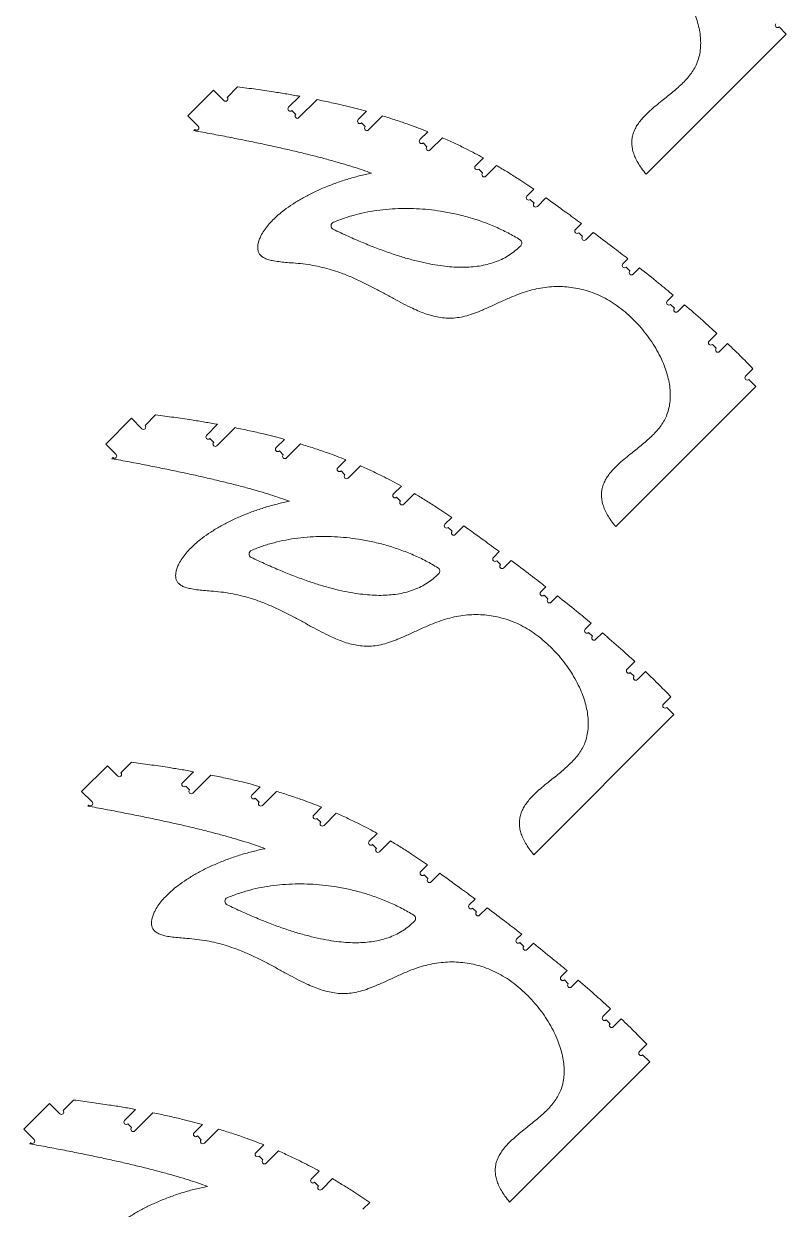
# Model space of a CAD drawing. Header units: millimetres. Extents: x -1072 to 1309, y -2665 to 2883.
# Drawn here: x -1072 to -84, y -1390 to 147 of the extents above; entities that cross this region are included whole.
import ezdxf

# ---------------------------------------------------------------- set-up
doc = ezdxf.new("R2010")
doc.units = ezdxf.units.MM

msp = doc.modelspace()

# ---------------------------------------------------------------- linework, layer by layer
at = {"color": 7, "linetype": 'Continuous', "lineweight": 15}
for p, q in [((-83.519, 134.018), (-92.711, 143.21)), ((-83.519, 134.018), (-265.272, -47.735)), ((-794.875, 65.538), (-808.467, 51.946)), ((-859.46, 27.823), (-826.145, 61.139)), ((-812.709, 47.704), (-826.145, 61.139)), ((-728.761, 39.021), (-714.41, 53.372)), ((-691.876, 49.037), (-715.326, 25.586)), ((-719.568, 29.829), (-724.518, 34.779)), ((-638.589, 23.127), (-627.838, 33.878)), ((-859.46, 27.823), (-846.025, 14.388)), ((-629.397, 13.935), (-634.347, 18.884)), ((-606.978, 27.868), (-625.154, 9.692)), ((-850.268, 10.146), (-851.62, 8.793)), ((-558.568, -2.918), (-548.254, 7.396)), ((-549.376, -12.11), (-554.325, -7.16)), ((-529.296, -0.516), (-545.133, -16.353)), ((-486.551, -36.967), (-476.24, -26.656)), ((-477.358, -46.159), (-482.308, -41.209)), ((-459.14, -36.425), (-473.116, -50.402)), ((-419.703, -76.185), (-410.901, -67.383)), ((-410.511, -85.377), (-415.46, -80.427)), ((-395.088, -78.44), (-406.268, -89.62)), ((-356.87, -119.418), (-349.237, -111.785)), ((-347.678, -128.61), (-352.627, -123.661)), ((-333.813, -123.231), (-343.435, -132.853)), ((-295.413, -164.027), (-288.824, -157.438)), ((-286.221, -173.219), (-291.17, -168.269)), ((-273.754, -169.238), (-281.978, -177.462)), ((-237.764, -212.444), (-230.048, -204.728)), ((-228.572, -221.636), (-233.521, -216.686)), ((-215.496, -217.046), (-224.329, -225.879)), ((-183.58, -264.325), (-173.571, -254.317)), ((-174.387, -273.518), (-179.337, -268.568)), ((-159.713, -267.329), (-170.145, -277.761)), ((-136.316, -309.693), (-126.695, -300.071)), ((-122.881, -323.128), (-132.074, -313.936)), ((-122.881, -323.128), (-304.634, -504.881)), ((-965.853, -397.747), (-932.537, -364.431)), ((-919.102, -377.866), (-932.537, -364.431)), ((-901.268, -360.032), (-914.859, -373.624)), ((-835.153, -386.548), (-820.803, -372.198)), ((-798.268, -376.533), (-821.718, -399.983)), ((-965.853, -397.747), (-952.418, -411.182)), ((-825.961, -395.741), (-830.911, -390.791)), ((-744.982, -402.443), (-734.23, -391.692)), ((-713.37, -397.702), (-731.547, -415.878)), ((-735.789, -411.635), (-740.739, -406.686)), ((-956.66, -415.424), (-958.013, -416.777)), ((-664.961, -428.488), (-654.647, -418.174)), ((-635.689, -426.086), (-651.525, -441.923)), ((-655.768, -437.68), (-660.718, -432.73)), ((-592.943, -462.537), (-582.633, -452.226)), ((-583.751, -471.729), (-588.701, -466.779)), ((-565.532, -461.995), (-579.508, -475.972)), ((-526.095, -501.755), (-517.293, -492.953)), ((-516.903, -510.947), (-521.853, -505.997)), ((-501.481, -504.01), (-512.66, -515.19)), ((-463.263, -544.988), (-455.629, -537.355)), ((-454.07, -554.18), (-459.02, -549.23)), ((-440.206, -548.801), (-449.827, -558.423)), ((-401.805, -589.597), (-395.217, -583.008)), ((-392.613, -598.789), (-397.563, -593.839)), ((-380.146, -594.808), (-388.37, -603.032)), ((-344.156, -638.014), (-336.44, -630.298)), ((-334.964, -647.206), (-339.914, -642.256)), ((-321.888, -642.616), (-330.721, -651.449)), ((-289.972, -689.895), (-279.964, -679.887)), ((-280.78, -699.088), (-285.729, -694.138)), ((-266.106, -692.899), (-276.537, -703.33)), ((-242.709, -735.263), (-233.087, -725.641)), ((-229.274, -748.698), (-411.027, -930.451)), ((-229.274, -748.698), (-238.466, -739.506)), ((-997.145, -848.35), (-963.829, -815.035)), ((-950.394, -828.47), (-963.829, -815.035)), ((-932.56, -810.635), (-946.151, -824.227)), ((-866.445, -837.152), (-852.094, -822.801)), ((-829.56, -827.137), (-853.01, -850.587)), ((-857.253, -846.344), (-862.203, -841.395)), ((-776.274, -853.047), (-765.522, -842.295)), ((-997.145, -848.35), (-983.709, -861.785)), ((-767.081, -862.239), (-772.031, -857.289)), ((-744.662, -848.305), (-762.839, -866.481)), ((-987.952, -866.028), (-989.305, -867.381)), ((-696.252, -879.091), (-685.939, -868.778)), ((-687.06, -888.284), (-692.01, -883.334)), ((-666.981, -876.69), (-682.817, -892.526)), ((-624.235, -913.14), (-613.925, -902.83)), ((-615.043, -922.332), (-619.993, -917.383)), ((-596.824, -912.599), (-610.8, -926.575)), ((-557.387, -952.358), (-548.585, -943.556)), ((-548.195, -961.55), (-553.145, -956.601)), ((-532.773, -954.614), (-543.952, -965.793)), ((-494.554, -995.591), (-486.921, -987.958)), ((-471.498, -999.405), (-481.119, -1009.026)), ((-485.362, -1004.784), (-490.312, -999.834)), ((-433.097, -1040.2), (-426.509, -1033.611)), ((-423.905, -1049.393), (-428.855, -1044.443)), ((-411.438, -1045.411), (-419.662, -1053.635)), ((-375.448, -1088.617), (-367.732, -1080.901)), ((-366.256, -1097.81), (-371.206, -1092.86)), ((-353.18, -1093.219), (-362.013, -1102.052)), ((-321.264, -1140.499), (-311.256, -1130.49)), ((-312.072, -1149.691), (-317.021, -1144.741)), ((-297.397, -1143.502), (-307.829, -1153.934)), ((-274.001, -1185.867), (-264.379, -1176.245)), ((-260.566, -1199.301), (-442.319, -1381.055)), ((-260.566, -1199.301), (-269.758, -1190.109)), ((-1072.245, -1286.437), (-1038.929, -1253.121)), ((-1025.494, -1266.556), (-1038.929, -1253.121)), ((-1007.66, -1248.722), (-1021.252, -1262.314)), ((-941.546, -1275.239), (-927.195, -1260.888)), ((-904.661, -1265.223), (-928.111, -1288.674)), ((-1072.245, -1286.437), (-1058.81, -1299.872)), ((-932.353, -1284.431), (-937.303, -1279.481)), ((-851.374, -1291.133), (-840.623, -1280.382)), ((-819.763, -1286.392), (-837.939, -1304.568)), ((-1063.053, -1304.115), (-1064.405, -1305.467)), ((-842.182, -1300.326), (-847.132, -1295.376)), ((-771.353, -1317.178), (-761.039, -1306.864)), ((-762.161, -1326.37), (-767.11, -1321.421)), ((-742.081, -1314.776), (-757.918, -1330.613)), ((-699.336, -1351.227), (-689.025, -1340.916)), ((-671.925, -1350.686), (-685.901, -1364.662)), ((-690.143, -1360.419), (-695.093, -1355.469)), ((-632.488, -1390.445), (-623.686, -1381.643))]:
    msp.add_line(p, q, dxfattribs=at)
for centre, radius, start, end in [((-94.832, 145.331), 3, 135, 315), ((-810.588, 49.825), 3, 225, 45), ((-726.639, 36.9), 3, 135, 315), ((-717.447, 27.708), 3, 135, 315), ((-636.468, 21.006), 3, 135, 315), ((-848.146, 12.267), 3, 225, 45), ((-627.276, 11.813), 3, 135, 315), ((-556.447, -5.039), 3, 135, 315), ((-547.254, -14.231), 3, 135, 315), ((-484.43, -39.088), 3, 135, 315), ((-475.237, -48.28), 3, 135, 315), ((-417.582, -78.306), 3, 135, 315), ((-408.389, -87.498), 3, 135, 315), ((-668.729, -114.718), 5, 112.85267, 244.279848), ((-354.749, -121.539), 3, 135, 315), ((-431.44, -136.97), 5, 315.689068, 58.288014), ((-345.556, -130.732), 3, 135, 315), ((-293.292, -166.148), 3, 135, 315), ((-284.099, -175.34), 3, 135, 315), ((-235.643, -214.565), 3, 135, 315), ((-226.45, -223.757), 3, 135, 315), ((-181.458, -266.447), 3, 135, 315), ((-172.266, -275.639), 3, 135, 315), ((-134.195, -311.814), 3, 135, 315), ((-916.981, -375.745), 3, 225, 45), ((-833.032, -388.67), 3, 135, 315), ((-823.84, -397.862), 3, 135, 315), ((-954.539, -413.303), 3, 225, 45), ((-742.861, -404.564), 3, 135, 315), ((-733.668, -413.757), 3, 135, 315), ((-662.839, -430.609), 3, 135, 315), ((-653.647, -439.801), 3, 135, 315), ((-590.822, -464.658), 3, 135, 315), ((-581.63, -473.85), 3, 135, 315), ((-523.974, -503.876), 3, 135, 315), ((-514.782, -513.068), 3, 135, 315), ((-775.122, -540.288), 5, 112.85267, 244.279848), ((-461.141, -547.109), 3, 135, 315), ((-537.833, -562.54), 5, 315.689068, 58.288014), ((-451.949, -556.301), 3, 135, 315), ((-399.684, -591.718), 3, 135, 315), ((-390.492, -600.91), 3, 135, 315), ((-342.035, -640.135), 3, 135, 315), ((-332.843, -649.327), 3, 135, 315), ((-287.851, -692.017), 3, 135, 315), ((-278.658, -701.209), 3, 135, 315), ((-240.587, -737.384), 3, 135, 315), ((-948.273, -826.348), 3, 225, 45), ((-864.324, -839.273), 3, 135, 315), ((-855.131, -848.466), 3, 135, 315), ((-774.152, -855.168), 3, 135, 315), ((-985.831, -863.907), 3, 225, 45), ((-764.96, -864.36), 3, 135, 315), ((-694.131, -881.213), 3, 135, 315), ((-684.939, -890.405), 3, 135, 315), ((-622.114, -915.261), 3, 135, 315), ((-612.922, -924.454), 3, 135, 315), ((-555.266, -954.479), 3, 135, 315), ((-546.074, -963.672), 3, 135, 315), ((-806.413, -990.891), 5, 112.85267, 244.279848), ((-492.433, -997.713), 3, 135, 315), ((-569.125, -1013.144), 5, 315.689068, 58.288014), ((-483.241, -1006.905), 3, 135, 315), ((-430.976, -1042.321), 3, 135, 315), ((-421.784, -1051.514), 3, 135, 315), ((-373.327, -1090.739), 3, 135, 315), ((-364.135, -1099.931), 3, 135, 315), ((-319.143, -1142.62), 3, 135, 315), ((-309.95, -1151.813), 3, 135, 315), ((-271.879, -1187.988), 3, 135, 315), ((-1023.373, -1264.435), 3, 225, 45), ((-939.424, -1277.36), 3, 135, 315), ((-930.232, -1286.552), 3, 135, 315), ((-849.253, -1293.255), 3, 135, 315), ((-1060.931, -1301.993), 3, 225, 45), ((-840.061, -1302.447), 3, 135, 315), ((-769.232, -1319.299), 3, 135, 315), ((-760.039, -1328.492), 3, 135, 315), ((-697.215, -1353.348), 3, 135, 315), ((-688.022, -1362.54), 3, 135, 315)]:
    msp.add_arc(centre, radius, start, end, dxfattribs=at)
for points, knots in [([(-265.272, -47.735), (-267.29, -45.208), (-271.112, -40.421), (-275.84, -33.086), (-279.444, -26.135), (-281.953, -19.513), (-283.438, -13.203), (-283.96, -7.184), (-283.566, -1.12), (-282.15, 4.99), (-279.646, 11.089), (-276.264, 16.889), (-272.128, 22.439), (-266.834, 28.373), (-260.317, 34.632), (-252.643, 41.219), (-244.981, 47.405), (-237.583, 53.295), (-230.632, 58.937), (-223.885, 64.702), (-217.499, 70.648), (-211.627, 76.835), (-206.426, 83.326), (-202.055, 90.188), (-198.54, 97.815), (-196.021, 106.214), (-194.617, 115.345), (-194.363, 124.766), (-195.188, 134.402), (-197.022, 144.179), (-199.8, 154.026), (-203.666, 164.436), (-208.716, 175.293), (-215.011, 186.448), (-222.208, 197.262), (-230.207, 207.617), (-238.907, 217.395), (-248.231, 226.5), (-258.086, 234.805), (-268.374, 242.186), (-278.998, 248.501), (-289.881, 253.704), (-300.897, 257.788), (-311.998, 260.792), (-323.14, 262.759), (-334.351, 263.728), (-345.658, 263.717), (-357.022, 262.727), (-368.4, 260.76), (-379.678, 257.838), (-390.793, 254.011), (-402.877, 249.099), (-415.824, 243.236), (-429.59, 236.833), (-442.074, 231.391), (-453.305, 227.247), (-463.258, 224.423), (-473.074, 222.823), (-482.724, 222.525), (-492.161, 223.366), (-501.431, 225.204), (-510.589, 227.892), (-519.74, 231.324), (-529.898, 235.807), (-541.106, 241.411), (-553.459, 248.064), (-566.189, 255.086), (-579.404, 262.23), (-593.214, 269.251), (-607.724, 275.901), (-621.428, 281.292), (-634.184, 285.49), (-645.854, 288.665), (-658.032, 291.244), (-670.713, 293.134), (-682.527, 294.146), (-693.109, 294.966), (-702.084, 295.852), (-709.816, 297.05), (-716.175, 298.672), (-721.149, 300.667), (-725.048, 303.254), (-727.769, 306.463), (-729.308, 310.237), (-729.652, 314.638), (-729.007, 319.442), (-727.582, 324.439), (-725.103, 330.255), (-721.247, 336.642), (-715.952, 343.518), (-709.794, 350.205), (-702.821, 356.68), (-694.261, 363.614), (-683.968, 370.834), (-671.87, 378.158), (-658.62, 385.137), (-644.335, 391.664), (-629.158, 397.639), (-613.591, 402.838), (-597.846, 407.288), (-587.214, 409.537), (-581.934, 410.654)], [0, 0, 0, 0, 0.00936303, 0.01773122, 0.02523093, 0.03200018, 0.03818711, 0.04394697, 0.04943307, 0.05572311, 0.06201984, 0.06845841, 0.07511852, 0.08203359, 0.09146692, 0.10126509, 0.11131724, 0.11998513, 0.12865474, 0.13724411, 0.1456822, 0.15391724, 0.16192781, 0.16973558, 0.17741836, 0.1861784, 0.19504147, 0.20409932, 0.21340897, 0.22299753, 0.23286828, 0.24300565, 0.25512827, 0.26750814, 0.2800673, 0.29271953, 0.30537474, 0.31794239, 0.33043341, 0.34266503, 0.35457427, 0.36618157, 0.37755317, 0.38855401, 0.39944521, 0.41027869, 0.42110145, 0.4321533, 0.44327665, 0.45450534, 0.46585825, 0.47729823, 0.49227209, 0.50701523, 0.52127297, 0.53169996, 0.5416668, 0.55119205, 0.56042449, 0.56955484, 0.57857328, 0.58775243, 0.59716639, 0.60685967, 0.61989768, 0.63344854, 0.64749314, 0.6620036, 0.67695821, 0.69235355, 0.70821545, 0.7195788, 0.73123355, 0.74322535, 0.75561142, 0.76833808, 0.77755713, 0.78635319, 0.79445486, 0.80019368, 0.8053266, 0.80991132, 0.81359877, 0.8173435, 0.82151206, 0.82623444, 0.83131886, 0.83651672, 0.84450308, 0.85285117, 0.86161644, 0.87079988, 0.88038633, 0.89350205, 0.90717957, 0.92131896, 0.93685356, 0.95264307, 0.96853448, 0.984372, 1, 1, 1, 1]), ([(-794.875, 65.538), (-786.955, 64.528), (-771.42, 62.547), (-750.166, 59.409), (-731.262, 56.375), (-719.969, 54.363), (-714.41, 53.372)], [0, 0, 0, 0, 0.29430497, 0.57722825, 0.79185858, 1, 1, 1, 1]), ([(-691.876, 49.037), (-685.579, 47.727), (-673.211, 45.155), (-656.31, 41.225), (-641.257, 37.491), (-632.269, 35.072), (-627.838, 33.878)], [0, 0, 0, 0, 0.29314173, 0.57577492, 0.79082944, 1, 1, 1, 1]), ([(-606.978, 27.868), (-601.178, 26.073), (-589.783, 22.545), (-574.279, 17.223), (-560.5, 12.204), (-552.301, 8.984), (-548.254, 7.396)], [0, 0, 0, 0, 0.292803677, 0.575229977, 0.790379462, 1, 1, 1, 1]), ([(-621.296, -46.492), (-625.193, -45.073), (-633.337, -42.108), (-646.235, -37.911), (-660.286, -33.642), (-675.508, -29.34), (-691.894, -24.995), (-709.448, -20.609), (-727.604, -16.317), (-746.296, -12.108), (-765.462, -7.98), (-785.609, -3.817), (-806.737, 0.378), (-828.844, 4.615), (-843.922, 7.381), (-851.62, 8.793)], [0, 0, 0, 0, 0.05246612, 0.10964426, 0.17156794, 0.23826337, 0.30975138, 0.38604912, 0.46717048, 0.54577922, 0.62845859, 0.71521509, 0.80605425, 0.9009812, 1, 1, 1, 1]), ([(-529.296, -0.516), (-524.069, -2.843), (-513.765, -7.429), (-499.792, -14.235), (-487.33, -20.617), (-479.913, -24.656), (-476.24, -26.656)], [0, 0, 0, 0, 0.29011111, 0.57181844, 0.78794021, 1, 1, 1, 1]), ([(-459.14, -36.425), (-454.472, -39.227), (-445.208, -44.787), (-429.088, -55.054), (-417.776, -62.722), (-410.901, -67.383)], [0, 0, 0, 0, 0.28485367, 0.56537766, 1, 1, 1, 1]), ([(-304.634, -504.881), (-306.652, -502.353), (-310.474, -497.567), (-315.203, -490.231), (-318.807, -483.281), (-321.316, -476.659), (-322.801, -470.349), (-323.322, -464.33), (-322.929, -458.265), (-321.513, -452.156), (-319.009, -446.057), (-315.626, -440.257), (-311.491, -434.707), (-306.196, -428.773), (-299.679, -422.514), (-292.006, -415.927), (-284.344, -409.741), (-276.946, -403.85), (-269.994, -398.209), (-263.248, -392.444), (-256.861, -386.498), (-250.989, -380.311), (-245.789, -373.82), (-241.418, -366.958), (-237.903, -359.331), (-235.384, -350.932), (-233.98, -341.8), (-233.726, -332.38), (-234.551, -322.744), (-236.385, -312.967), (-239.163, -303.12), (-243.029, -292.71), (-248.078, -281.853), (-254.373, -270.698), (-261.571, -259.884), (-269.57, -249.528), (-278.269, -239.751), (-287.594, -230.646), (-297.449, -222.341), (-307.737, -214.96), (-318.361, -208.644), (-329.244, -203.441), (-340.26, -199.358), (-351.361, -196.353), (-362.503, -194.386), (-373.713, -193.418), (-385.021, -193.428), (-396.385, -194.418), (-407.763, -196.386), (-419.041, -199.307), (-430.156, -203.135), (-442.24, -208.047), (-455.187, -213.91), (-468.952, -220.313), (-481.436, -225.755), (-492.668, -229.899), (-502.621, -232.723), (-512.436, -234.323), (-522.087, -234.621), (-531.524, -233.78), (-540.794, -231.942), (-549.951, -229.254), (-559.102, -225.822), (-569.26, -221.339), (-580.469, -215.735), (-592.821, -209.082), (-605.551, -202.06), (-618.767, -194.916), (-632.577, -187.895), (-647.087, -181.245), (-660.79, -175.854), (-673.547, -171.656), (-685.217, -168.481), (-697.395, -165.902), (-710.075, -164.012), (-721.889, -163), (-732.471, -162.18), (-741.447, -161.294), (-749.179, -160.096), (-755.538, -158.474), (-760.511, -156.478), (-764.411, -153.892), (-767.132, -150.682), (-768.671, -146.909), (-769.014, -142.508), (-768.37, -137.704), (-766.945, -132.707), (-764.465, -126.891), (-760.609, -120.504), (-755.314, -113.628), (-749.157, -106.941), (-742.184, -100.466), (-733.624, -93.532), (-723.331, -86.312), (-711.233, -78.988), (-697.982, -72.009), (-683.698, -65.482), (-668.521, -59.507), (-652.954, -54.307), (-637.208, -49.858), (-626.577, -47.609), (-621.296, -46.492)], [0, 0, 0, 0, 0.00936303, 0.01773122, 0.02523093, 0.03200008, 0.03818712, 0.04394686, 0.04943308, 0.05572312, 0.06201985, 0.06845832, 0.07511852, 0.08203359, 0.09146692, 0.10126509, 0.11131717, 0.11998509, 0.12865474, 0.13724411, 0.14568213, 0.15391725, 0.16192782, 0.16973559, 0.17741838, 0.18617841, 0.19504148, 0.20409934, 0.21340887, 0.22299754, 0.23286829, 0.24300556, 0.25512818, 0.26750814, 0.28006721, 0.29271953, 0.30537475, 0.31794232, 0.33043333, 0.34266502, 0.35457426, 0.36618156, 0.37755314, 0.388554, 0.39944519, 0.41027867, 0.42110143, 0.43215328, 0.4432766, 0.45450532, 0.46585825, 0.47729822, 0.4922721, 0.50701525, 0.52127296, 0.53169998, 0.54166681, 0.55119204, 0.56042449, 0.56955484, 0.57857329, 0.58775241, 0.5971664, 0.60685967, 0.6198977, 0.63344855, 0.64749314, 0.66200362, 0.67695819, 0.69235352, 0.70821545, 0.71957881, 0.73123354, 0.74322536, 0.75561141, 0.76833807, 0.77755712, 0.7863532, 0.79445486, 0.80019369, 0.80532662, 0.80991127, 0.81359881, 0.81734348, 0.8215121, 0.82623448, 0.83131884, 0.83651666, 0.84450306, 0.85285115, 0.86161647, 0.8707999, 0.88038635, 0.89350204, 0.90717959, 0.92131895, 0.93685356, 0.95264309, 0.96853448, 0.98437201, 1, 1, 1, 1]), ([(-670.671, -110.11), (-665.873, -108.211), (-656.245, -104.401), (-641.272, -100.017), (-625.96, -96.558), (-610.343, -94.099), (-594.605, -92.6), (-578.822, -92.028), (-563.071, -92.34), (-547.33, -93.513), (-530.684, -95.654), (-513.244, -98.932), (-495.166, -103.523), (-477.555, -109.201), (-460.551, -115.961), (-444.213, -123.661), (-433.918, -129.715), (-428.812, -132.717)], [0, 0, 0, 0, 0.06152019, 0.12345929, 0.18584701, 0.24867408, 0.31189785, 0.37431139, 0.43695273, 0.49971818, 0.56249206, 0.63705775, 0.71124222, 0.78482764, 0.85760502, 0.92938327, 1, 1, 1, 1]), ([(-395.088, -78.44), (-386.518, -84.597), (-371.169, -95.622), (-355.956, -106.834), (-349.237, -111.785)], [0, 0, 0, 0, 0.55837604, 1, 1, 1, 1]), ([(-427.863, -140.463), (-430.137, -142.652), (-434.677, -147.021), (-442.366, -152.585), (-450.64, -157.361), (-459.563, -161.282), (-469.111, -164.367), (-479.082, -166.569), (-489.439, -167.951), (-500.161, -168.568), (-511.44, -168.447), (-523.277, -167.589), (-536.192, -165.927), (-550.228, -163.359), (-565.422, -159.79), (-581.313, -155.306), (-597.901, -149.906), (-615.189, -143.592), (-633.173, -136.355), (-651.87, -128.233), (-664.454, -122.274), (-670.899, -119.223)], [0, 0, 0, 0, 0.03656381, 0.07298488, 0.10970637, 0.1471619, 0.18576002, 0.22587428, 0.26538628, 0.30678761, 0.35029154, 0.39608181, 0.44431631, 0.50119908, 0.56145324, 0.62521263, 0.69259034, 0.76368227, 0.83856965, 0.91732229, 1, 1, 1, 1]), ([(-333.813, -123.231), (-325.389, -129.544), (-310.313, -140.841), (-295.403, -152.357), (-288.824, -157.438)], [0, 0, 0, 0, 0.55875292, 1, 1, 1, 1]), ([(-273.754, -169.238), (-265.532, -175.774), (-250.842, -187.454), (-236.405, -199.447), (-230.048, -204.728)], [0, 0, 0, 0, 0.5596417, 1, 1, 1, 1]), ([(-215.496, -217.046), (-207.568, -223.899), (-193.421, -236.129), (-179.633, -248.763), (-173.571, -254.317)], [0, 0, 0, 0, 0.56035541, 1, 1, 1, 1]), ([(-159.713, -267.329), (-153.452, -273.358), (-142.286, -284.112), (-131.453, -295.2), (-126.695, -300.071)], [0, 0, 0, 0, 0.5607082, 1, 1, 1, 1]), ([(-901.268, -360.032), (-893.347, -361.042), (-877.812, -363.023), (-856.558, -366.161), (-837.654, -369.195), (-826.362, -371.207), (-820.803, -372.198)], [0, 0, 0, 0, 0.29430514, 0.57722837, 0.79185861, 1, 1, 1, 1]), ([(-798.268, -376.533), (-791.971, -377.843), (-779.603, -380.415), (-762.702, -384.345), (-747.649, -388.078), (-738.662, -390.498), (-734.23, -391.692)], [0, 0, 0, 0, 0.29314136, 0.57577453, 0.79082904, 1, 1, 1, 1]), ([(-713.37, -397.702), (-707.57, -399.497), (-696.175, -403.025), (-680.672, -408.347), (-666.892, -413.366), (-658.693, -416.586), (-654.647, -418.174)], [0, 0, 0, 0, 0.29280389, 0.57523035, 0.79037987, 1, 1, 1, 1]), ([(-727.689, -472.062), (-731.586, -470.643), (-739.73, -467.678), (-752.627, -463.481), (-766.679, -459.212), (-781.9, -454.91), (-798.287, -450.565), (-815.841, -446.18), (-833.996, -441.886), (-852.689, -437.678), (-871.855, -433.55), (-892.002, -429.387), (-913.13, -425.192), (-935.237, -420.955), (-950.315, -418.189), (-958.013, -416.777)], [0, 0, 0, 0, 0.05246595, 0.10964426, 0.17156797, 0.23826325, 0.30975141, 0.386049, 0.46717049, 0.54577929, 0.62845862, 0.71521502, 0.80605432, 0.90098119, 1, 1, 1, 1]), ([(-635.689, -426.086), (-630.461, -428.413), (-620.158, -432.999), (-606.185, -439.805), (-593.722, -446.187), (-586.306, -450.226), (-582.633, -452.226)], [0, 0, 0, 0, 0.29011123, 0.57181857, 0.78794116, 1, 1, 1, 1]), ([(-411.027, -930.451), (-413.045, -927.923), (-416.867, -923.137), (-421.595, -915.801), (-425.199, -908.851), (-427.708, -902.229), (-429.193, -895.919), (-429.715, -889.9), (-429.321, -883.835), (-427.906, -877.726), (-425.401, -871.627), (-422.019, -865.827), (-417.883, -860.276), (-412.589, -854.343), (-406.072, -848.084), (-398.398, -841.497), (-390.737, -835.31), (-383.338, -829.42), (-376.387, -823.779), (-369.641, -818.014), (-363.254, -812.068), (-357.382, -805.881), (-352.181, -799.39), (-347.811, -792.528), (-344.295, -784.901), (-341.776, -776.502), (-340.372, -767.37), (-340.118, -757.95), (-340.943, -748.314), (-342.778, -738.537), (-345.555, -728.69), (-349.421, -718.28), (-354.471, -707.423), (-360.766, -696.268), (-367.963, -685.454), (-375.962, -675.098), (-384.662, -665.321), (-393.987, -656.216), (-403.841, -647.91), (-414.13, -640.53), (-424.753, -634.214), (-435.636, -629.011), (-446.652, -624.928), (-457.753, -621.923), (-468.895, -619.956), (-480.106, -618.988), (-491.413, -618.998), (-502.777, -619.988), (-514.155, -621.956), (-525.433, -624.878), (-536.549, -628.705), (-548.632, -633.617), (-561.579, -639.479), (-575.345, -645.883), (-587.829, -651.325), (-599.06, -655.468), (-609.014, -658.293), (-618.829, -659.893), (-628.479, -660.191), (-637.916, -659.35), (-647.186, -657.512), (-656.344, -654.824), (-665.495, -651.392), (-675.653, -646.908), (-686.862, -641.305), (-699.214, -634.652), (-711.944, -627.63), (-725.16, -620.486), (-738.969, -613.465), (-753.48, -606.815), (-767.183, -601.424), (-779.939, -597.226), (-791.609, -594.051), (-803.787, -591.472), (-816.468, -589.581), (-828.282, -588.57), (-838.864, -587.75), (-847.839, -586.864), (-855.571, -585.666), (-861.931, -584.044), (-866.904, -582.048), (-870.803, -579.462), (-873.524, -576.252), (-875.064, -572.479), (-875.407, -568.078), (-874.762, -563.274), (-873.337, -558.277), (-870.858, -552.461), (-867.002, -546.073), (-861.707, -539.198), (-855.549, -532.511), (-848.577, -526.036), (-840.016, -519.102), (-829.723, -511.882), (-817.625, -504.558), (-804.375, -497.579), (-790.09, -491.052), (-774.913, -485.077), (-759.347, -479.877), (-743.601, -475.428), (-732.969, -473.179), (-727.689, -472.062)], [0, 0, 0, 0, 0.00936313, 0.01773122, 0.02523103, 0.03200007, 0.03818722, 0.04394685, 0.04943306, 0.05572321, 0.06201994, 0.0684583, 0.07511861, 0.0820336, 0.091467, 0.1012651, 0.11131733, 0.11998515, 0.12865475, 0.1372442, 0.14568213, 0.15391723, 0.16192782, 0.16973569, 0.17741847, 0.18617851, 0.19504146, 0.20409931, 0.21340907, 0.22299752, 0.23286827, 0.24300565, 0.25512826, 0.26750814, 0.28006728, 0.29271951, 0.30537475, 0.31794238, 0.33043339, 0.34266504, 0.35457428, 0.36618155, 0.3775532, 0.38855401, 0.39944523, 0.41027868, 0.42110146, 0.43215331, 0.44327664, 0.45450535, 0.46585823, 0.47729826, 0.49227209, 0.50701524, 0.52127294, 0.53169996, 0.5416668, 0.55119205, 0.56042449, 0.56955484, 0.57857329, 0.58775244, 0.59716643, 0.6068597, 0.61989768, 0.63344859, 0.64749313, 0.6620036, 0.67695822, 0.69235355, 0.70821544, 0.7195788, 0.73123355, 0.74322535, 0.75561142, 0.76833808, 0.77755714, 0.7863532, 0.79445487, 0.80019367, 0.80532665, 0.80991129, 0.81359875, 0.81734353, 0.82151203, 0.82623441, 0.83131888, 0.83651669, 0.8445031, 0.85285119, 0.86161642, 0.87079985, 0.88038631, 0.89350206, 0.90717956, 0.92131896, 0.93685357, 0.95264306, 0.96853448, 0.98437199, 1, 1, 1, 1]), ([(-565.532, -461.995), (-560.865, -464.797), (-551.601, -470.357), (-535.481, -480.623), (-524.168, -488.292), (-517.293, -492.953)], [0, 0, 0, 0, 0.284854409, 0.565377279, 1, 1, 1, 1]), ([(-501.481, -504.01), (-492.911, -510.167), (-477.562, -521.193), (-462.348, -532.404), (-455.629, -537.355)], [0, 0, 0, 0, 0.558376431, 1, 1, 1, 1]), ([(-777.063, -535.68), (-772.266, -533.781), (-762.637, -529.971), (-747.665, -525.587), (-732.352, -522.128), (-716.735, -519.669), (-700.997, -518.17), (-685.214, -517.598), (-669.463, -517.91), (-653.723, -519.083), (-637.076, -521.224), (-619.636, -524.502), (-601.559, -529.093), (-583.947, -534.771), (-566.944, -541.531), (-550.606, -549.231), (-540.31, -555.284), (-535.205, -558.286)], [0, 0, 0, 0, 0.0615202, 0.1234593, 0.18584704, 0.2486741, 0.31189793, 0.37431147, 0.4369528, 0.49971827, 0.56249219, 0.63705792, 0.71124234, 0.78482779, 0.85760504, 0.92938326, 1, 1, 1, 1]), ([(-534.255, -566.033), (-536.53, -568.222), (-541.07, -572.591), (-548.759, -578.155), (-557.033, -582.93), (-565.955, -586.851), (-575.504, -589.937), (-585.474, -592.139), (-595.831, -593.521), (-606.553, -594.138), (-617.832, -594.017), (-629.669, -593.159), (-642.584, -591.497), (-656.62, -588.929), (-671.814, -585.36), (-687.705, -580.875), (-704.294, -575.475), (-721.582, -569.162), (-739.565, -561.925), (-758.262, -553.803), (-770.846, -547.844), (-777.291, -544.793)], [0, 0, 0, 0, 0.0365639, 0.07298465, 0.10970614, 0.1471617, 0.18575983, 0.22587416, 0.26538611, 0.30678744, 0.35029137, 0.39608171, 0.44431619, 0.50119887, 0.56145305, 0.62521258, 0.6925903, 0.76368208, 0.83856944, 0.91732209, 1, 1, 1, 1]), ([(-440.206, -548.801), (-431.782, -555.114), (-416.706, -566.411), (-401.796, -577.927), (-395.217, -583.008)], [0, 0, 0, 0, 0.55875348, 1, 1, 1, 1]), ([(-380.146, -594.808), (-371.925, -601.344), (-357.234, -613.024), (-342.798, -625.017), (-336.44, -630.298)], [0, 0, 0, 0, 0.559640948, 1, 1, 1, 1]), ([(-321.888, -642.616), (-313.961, -649.469), (-299.813, -661.699), (-286.026, -674.333), (-279.964, -679.887)], [0, 0, 0, 0, 0.5603548, 1, 1, 1, 1]), ([(-266.106, -692.899), (-259.845, -698.928), (-248.678, -709.681), (-237.846, -720.77), (-233.087, -725.641)], [0, 0, 0, 0, 0.56070693, 1, 1, 1, 1]), ([(-932.56, -810.635), (-924.639, -811.645), (-909.104, -813.627), (-887.85, -816.764), (-868.946, -819.798), (-857.654, -821.81), (-852.094, -822.801)], [0, 0, 0, 0, 0.29430503, 0.57722828, 0.79185857, 1, 1, 1, 1]), ([(-829.56, -827.137), (-823.263, -828.446), (-810.895, -831.018), (-793.994, -834.948), (-778.941, -838.682), (-769.954, -841.102), (-765.522, -842.295)], [0, 0, 0, 0, 0.29314154, 0.57577424, 0.79082962, 1, 1, 1, 1]), ([(-744.662, -848.305), (-738.862, -850.101), (-727.467, -853.629), (-711.964, -858.95), (-698.184, -863.97), (-689.985, -867.189), (-685.939, -868.778)], [0, 0, 0, 0, 0.292804104, 0.575230204, 0.790379467, 1, 1, 1, 1]), ([(-758.981, -922.666), (-762.878, -921.247), (-771.021, -918.281), (-783.919, -914.085), (-797.971, -909.815), (-813.192, -905.514), (-829.579, -901.168), (-847.133, -896.783), (-865.288, -892.49), (-883.981, -888.282), (-903.147, -884.153), (-923.294, -879.99), (-944.422, -875.796), (-966.529, -871.558), (-981.607, -868.793), (-989.305, -867.381)], [0, 0, 0, 0, 0.05246613, 0.10964427, 0.1715681, 0.23826329, 0.30975129, 0.38604915, 0.46717039, 0.54577913, 0.62845862, 0.71521511, 0.80605431, 0.90098119, 1, 1, 1, 1]), ([(-666.981, -876.69), (-661.753, -879.016), (-651.45, -883.603), (-637.477, -890.408), (-625.014, -896.79), (-617.598, -900.829), (-613.925, -902.83)], [0, 0, 0, 0, 0.29011066, 0.5718191, 0.78794093, 1, 1, 1, 1]), ([(-442.319, -1381.055), (-444.337, -1378.527), (-448.159, -1373.74), (-452.887, -1366.405), (-456.491, -1359.455), (-459, -1352.833), (-460.485, -1346.522), (-461.007, -1340.503), (-460.613, -1334.439), (-459.198, -1328.329), (-456.693, -1322.23), (-453.311, -1316.43), (-449.175, -1310.88), (-443.881, -1304.947), (-437.364, -1298.688), (-429.69, -1292.1), (-422.029, -1285.914), (-414.63, -1280.024), (-407.679, -1274.383), (-400.932, -1268.618), (-394.546, -1262.671), (-388.674, -1256.484), (-383.473, -1249.994), (-379.103, -1243.132), (-375.587, -1235.504), (-373.068, -1227.105), (-371.664, -1217.974), (-371.41, -1208.553), (-372.235, -1198.918), (-374.07, -1189.14), (-376.847, -1179.294), (-380.713, -1168.883), (-385.763, -1158.026), (-392.058, -1146.872), (-399.255, -1136.057), (-407.254, -1125.702), (-415.954, -1115.924), (-425.279, -1106.819), (-435.133, -1098.514), (-445.422, -1091.133), (-456.045, -1084.818), (-466.928, -1079.615), (-477.944, -1075.531), (-489.045, -1072.527), (-500.187, -1070.56), (-511.398, -1069.591), (-522.705, -1069.602), (-534.069, -1070.592), (-545.447, -1072.559), (-556.725, -1075.481), (-567.841, -1079.308), (-579.924, -1084.221), (-592.871, -1090.083), (-606.637, -1096.487), (-619.121, -1101.929), (-630.352, -1106.072), (-640.306, -1108.896), (-650.121, -1110.496), (-659.771, -1110.794), (-669.208, -1109.953), (-678.478, -1108.115), (-687.636, -1105.427), (-696.787, -1101.995), (-706.945, -1097.512), (-718.153, -1091.909), (-730.506, -1085.255), (-743.236, -1078.234), (-756.451, -1071.089), (-770.261, -1064.069), (-784.771, -1057.419), (-798.475, -1052.027), (-811.231, -1047.829), (-822.901, -1044.654), (-835.079, -1042.075), (-847.76, -1040.185), (-859.574, -1039.174), (-870.156, -1038.354), (-879.131, -1037.467), (-886.863, -1036.269), (-893.223, -1034.647), (-898.196, -1032.652), (-902.095, -1030.065), (-904.816, -1026.856), (-906.356, -1023.083), (-906.699, -1018.681), (-906.054, -1013.877), (-904.629, -1008.881), (-902.15, -1003.064), (-898.294, -996.677), (-892.999, -989.801), (-886.841, -983.114), (-879.868, -976.639), (-871.308, -969.705), (-861.015, -962.486), (-848.917, -955.162), (-835.667, -948.182), (-821.382, -941.655), (-806.205, -935.68), (-790.638, -930.481), (-774.893, -926.032), (-764.261, -923.783), (-758.981, -922.666)], [0, 0, 0, 0, 0.00936313, 0.01773122, 0.02523103, 0.03200028, 0.03818721, 0.04394684, 0.04943305, 0.0557232, 0.06201993, 0.0684583, 0.07511859, 0.08203358, 0.091467, 0.1012651, 0.11131732, 0.11998514, 0.12865474, 0.13724419, 0.1456821, 0.15391722, 0.16192781, 0.16973567, 0.17741846, 0.1861785, 0.19504145, 0.2040993, 0.21340906, 0.22299751, 0.23286826, 0.24300574, 0.25512836, 0.26750822, 0.28006727, 0.2927195, 0.30537483, 0.31794248, 0.33043346, 0.34266504, 0.35457435, 0.36618163, 0.37755326, 0.38855406, 0.39944526, 0.41027873, 0.42110149, 0.43215334, 0.44327669, 0.4545054, 0.46585824, 0.47729831, 0.49227214, 0.50701529, 0.52127304, 0.53170003, 0.54166683, 0.5511921, 0.56042453, 0.56955488, 0.57857333, 0.58775245, 0.5971664, 0.60685972, 0.6198977, 0.63344854, 0.6474932, 0.66200367, 0.67695819, 0.69235361, 0.70821546, 0.71957882, 0.73123357, 0.74322537, 0.75561142, 0.76833811, 0.77755714, 0.78635322, 0.79445488, 0.80019369, 0.80532665, 0.80991137, 0.81359873, 0.81734362, 0.82151212, 0.82623439, 0.83131886, 0.83651667, 0.84450318, 0.85285118, 0.86161649, 0.87079993, 0.88038638, 0.893502, 0.90717955, 0.92131896, 0.93685353, 0.95264309, 0.96853444, 0.98437201, 1, 1, 1, 1]), ([(-596.824, -912.599), (-592.157, -915.4), (-582.893, -920.96), (-566.773, -931.227), (-555.46, -938.896), (-548.585, -943.556)], [0, 0, 0, 0, 0.284853289, 0.565377235, 1, 1, 1, 1]), ([(-808.355, -986.284), (-803.558, -984.385), (-793.929, -980.574), (-778.957, -976.191), (-763.644, -972.731), (-748.027, -970.272), (-732.289, -968.774), (-716.506, -968.202), (-700.755, -968.514), (-685.015, -969.687), (-668.368, -971.827), (-650.928, -975.105), (-632.851, -979.697), (-615.239, -985.374), (-598.236, -992.134), (-581.897, -999.834), (-571.602, -1005.888), (-566.497, -1008.89)], [0, 0, 0, 0, 0.06152035, 0.1234593, 0.18584713, 0.24867415, 0.31189788, 0.37431143, 0.43695273, 0.49971825, 0.56249203, 0.63705772, 0.71124225, 0.78482754, 0.85760509, 0.92938331, 1, 1, 1, 1]), ([(-532.773, -954.614), (-524.202, -960.77), (-508.854, -971.796), (-493.64, -983.007), (-486.921, -987.958)], [0, 0, 0, 0, 0.558374592, 1, 1, 1, 1]), ([(-565.547, -1016.636), (-567.822, -1018.825), (-572.362, -1023.195), (-580.051, -1028.759), (-588.325, -1033.534), (-597.247, -1037.455), (-606.796, -1040.54), (-616.766, -1042.742), (-627.123, -1044.124), (-637.845, -1044.741), (-649.124, -1044.62), (-660.961, -1043.762), (-673.876, -1042.101), (-687.912, -1039.532), (-703.106, -1035.963), (-718.997, -1031.479), (-735.586, -1026.079), (-752.874, -1019.765), (-770.857, -1012.529), (-789.554, -1004.406), (-802.138, -998.448), (-808.583, -995.396)], [0, 0, 0, 0, 0.036563575, 0.0729846, 0.109706351, 0.147161705, 0.18575969, 0.225874155, 0.265386095, 0.306787448, 0.350291375, 0.396081726, 0.444316166, 0.501198923, 0.561453119, 0.625212408, 0.692590268, 0.763682226, 0.838569432, 0.917322278, 1, 1, 1, 1]), ([(-471.498, -999.405), (-463.074, -1005.717), (-447.998, -1017.015), (-433.088, -1028.53), (-426.509, -1033.611)], [0, 0, 0, 0, 0.55875241, 1, 1, 1, 1]), ([(-411.438, -1045.411), (-403.217, -1051.948), (-388.526, -1063.628), (-374.09, -1075.62), (-367.732, -1080.901)], [0, 0, 0, 0, 0.55964211, 1, 1, 1, 1]), ([(-353.18, -1093.219), (-345.253, -1100.072), (-331.105, -1112.303), (-317.317, -1124.936), (-311.256, -1130.49)], [0, 0, 0, 0, 0.56035582, 1, 1, 1, 1]), ([(-297.397, -1143.502), (-291.137, -1149.532), (-279.97, -1160.285), (-269.138, -1171.374), (-264.379, -1176.245)], [0, 0, 0, 0, 0.56070899, 1, 1, 1, 1]), ([(-1007.66, -1248.722), (-999.74, -1249.732), (-984.205, -1251.713), (-962.951, -1254.851), (-944.047, -1257.885), (-932.754, -1259.897), (-927.195, -1260.888)], [0, 0, 0, 0, 0.29430515, 0.57722835, 0.7918586, 1, 1, 1, 1]), ([(-904.661, -1265.223), (-898.364, -1266.533), (-885.996, -1269.105), (-869.095, -1273.035), (-854.042, -1276.769), (-845.054, -1279.189), (-840.623, -1280.382)], [0, 0, 0, 0, 0.29314149, 0.57577425, 0.79082861, 1, 1, 1, 1]), ([(-819.763, -1286.392), (-813.963, -1288.188), (-802.568, -1291.716), (-787.064, -1297.037), (-773.285, -1302.057), (-765.086, -1305.276), (-761.039, -1306.864)], [0, 0, 0, 0, 0.29280457, 0.57523107, 0.79038059, 1, 1, 1, 1]), ([(-834.081, -1360.752), (-837.978, -1359.333), (-846.122, -1356.368), (-859.02, -1352.171), (-873.071, -1347.902), (-888.293, -1343.601), (-904.679, -1339.255), (-922.233, -1334.87), (-940.389, -1330.577), (-959.081, -1326.368), (-978.247, -1322.24), (-998.394, -1318.077), (-1019.522, -1313.883), (-1041.629, -1309.645), (-1056.707, -1306.879), (-1064.405, -1305.467)], [0, 0, 0, 0, 0.05246607, 0.10964424, 0.17156809, 0.23826321, 0.30975146, 0.38604907, 0.46717031, 0.54577932, 0.62845853, 0.71521501, 0.8060542, 0.90098108, 1, 1, 1, 1]), ([(-742.081, -1314.776), (-736.854, -1317.103), (-726.55, -1321.69), (-712.577, -1328.495), (-700.115, -1334.877), (-692.698, -1338.916), (-689.025, -1340.916)], [0, 0, 0, 0, 0.29011181, 0.571818, 0.78794133, 1, 1, 1, 1]), ([(-671.925, -1350.686), (-667.257, -1353.487), (-657.993, -1359.047), (-641.873, -1369.314), (-630.561, -1376.982), (-623.686, -1381.643)], [0, 0, 0, 0, 0.2848533, 0.5653773, 1, 1, 1, 1]), ([(-517.419, -1819.141), (-519.437, -1816.614), (-523.259, -1811.827), (-527.988, -1804.492), (-531.592, -1797.541), (-534.101, -1790.919), (-535.586, -1784.609), (-536.107, -1778.59), (-535.714, -1772.525), (-534.298, -1766.416), (-531.794, -1760.317), (-528.411, -1754.517), (-524.275, -1748.967), (-518.981, -1743.033), (-512.464, -1736.774), (-504.791, -1730.187), (-497.129, -1724.001), (-489.731, -1718.111), (-482.779, -1712.469), (-476.033, -1706.704), (-469.646, -1700.758), (-463.774, -1694.571), (-458.574, -1688.08), (-454.203, -1681.218), (-450.688, -1673.591), (-448.169, -1665.192), (-446.765, -1656.06), (-446.511, -1646.64), (-447.336, -1637.005), (-449.17, -1627.227), (-451.948, -1617.38), (-455.814, -1606.97), (-460.863, -1596.113), (-467.158, -1584.958), (-474.356, -1574.144), (-482.355, -1563.789), (-491.054, -1554.011), (-500.379, -1544.906), (-510.233, -1536.601), (-520.522, -1529.22), (-531.146, -1522.904), (-542.029, -1517.701), (-553.045, -1513.618), (-564.146, -1510.614), (-575.288, -1508.646), (-586.498, -1507.678), (-597.805, -1507.689), (-609.17, -1508.678), (-620.548, -1510.646), (-631.826, -1513.568), (-642.941, -1517.395), (-655.025, -1522.307), (-667.972, -1528.17), (-681.737, -1534.573), (-694.221, -1540.015), (-705.453, -1544.159), (-715.406, -1546.983), (-725.221, -1548.583), (-734.872, -1548.881), (-744.308, -1548.04), (-753.579, -1546.202), (-762.736, -1543.514), (-771.887, -1540.082), (-782.045, -1535.599), (-793.254, -1529.996), (-805.606, -1523.342), (-818.336, -1516.32), (-831.552, -1509.176), (-845.362, -1502.155), (-859.872, -1495.505), (-873.575, -1490.114), (-886.332, -1485.916), (-898.002, -1482.741), (-910.18, -1480.162), (-922.86, -1478.271), (-934.674, -1477.26), (-945.256, -1476.44), (-954.232, -1475.554), (-961.964, -1474.356), (-968.323, -1472.734), (-973.296, -1470.739), (-977.196, -1468.152), (-979.917, -1464.943), (-981.456, -1461.169), (-981.799, -1456.768), (-981.155, -1451.964), (-979.73, -1446.967), (-977.25, -1441.151), (-973.394, -1434.764), (-968.099, -1427.888), (-961.942, -1421.201), (-954.969, -1414.726), (-946.409, -1407.792), (-936.116, -1400.572), (-924.018, -1393.248), (-910.767, -1386.269), (-896.483, -1379.742), (-881.306, -1373.767), (-865.739, -1368.567), (-849.993, -1364.118), (-839.362, -1361.869), (-834.081, -1360.752)], [0, 0, 0, 0, 0.00936313, 0.01773122, 0.02523103, 0.03200028, 0.03818722, 0.04394707, 0.04943306, 0.0557232, 0.06201994, 0.0684585, 0.07511862, 0.08203378, 0.09146702, 0.10126527, 0.11131735, 0.11998517, 0.12865492, 0.13724421, 0.14568229, 0.15391724, 0.161928, 0.16973567, 0.17741846, 0.18617849, 0.19504167, 0.2040993, 0.21340906, 0.2229975, 0.23286825, 0.24300574, 0.25512836, 0.26750822, 0.28006728, 0.2927195, 0.30537482, 0.31794247, 0.33043347, 0.34266503, 0.35457433, 0.36618162, 0.37755325, 0.38855405, 0.39944526, 0.41027872, 0.42110149, 0.43215333, 0.44327668, 0.45450539, 0.46585823, 0.4772983, 0.49227213, 0.50701528, 0.52127303, 0.53170001, 0.54166681, 0.55119208, 0.56042452, 0.56955486, 0.57857331, 0.58775243, 0.59716647, 0.60685969, 0.61989767, 0.63344863, 0.64749317, 0.66200364, 0.67695826, 0.69235359, 0.70821544, 0.71957879, 0.73123356, 0.74322534, 0.75561143, 0.76833809, 0.77755715, 0.7863532, 0.79445485, 0.80019366, 0.80532662, 0.80991134, 0.81359871, 0.8173436, 0.8215121, 0.82623438, 0.83131884, 0.83651666, 0.84450316, 0.85285115, 0.86161647, 0.87079991, 0.88038635, 0.89350211, 0.90717954, 0.92131895, 0.9368536, 0.95264309, 0.96853451, 0.98437202, 1, 1, 1, 1])]:
    msp.add_open_spline(points, degree=3, knots=knots, dxfattribs=at)

doc.saveas('drawing.dxf')
